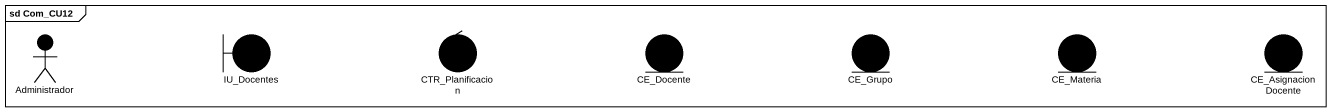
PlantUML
@startuml
mainframe sd Com_CU12
actor Administrador #000000
boundary IU_Docentes #000000
control CTR_Planificacion #000000
entity CE_Docente #000000
entity CE_Grupo #000000
entity CE_Materia #000000
entity CE_AsignacionDocente #000000
@enduml
